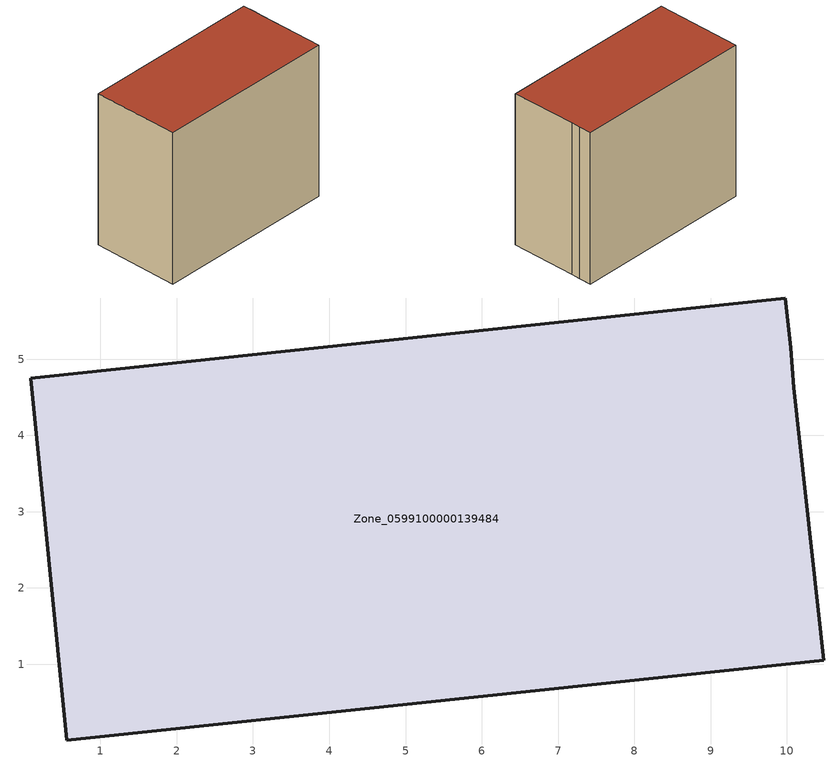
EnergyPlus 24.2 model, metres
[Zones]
Zone_0599100000139484
 floor ground (C_G): 9.98,5.8 10.05,5.15 10.09,4.63 10.48,1.05 0.56,0.01 0.09,4.75 z2.98
 wall outside (C_F): 0.56,0.01 10.48,1.05 10.09,4.63 10.05,5.15 9.98,5.8 0.09,4.75 0.56,0.01 z2.98:11.48
 roof outside (C_R): 10.05,5.15 9.98,5.8 0.09,4.75 0.56,0.01 10.48,1.05 10.09,4.63 z11.48
[BUILDING]
Pand.0599100000139484: North Axis=0; Terrain=City; Loads Convergence Tolerance Value=0.04; Temperature Convergence Tolerance Value=0.4; Solar Distribution=FullExterior; Maximum Number of Warmup Days=25; Minimum Number of Warmup Days=1
[Site:Location]
Rotterdam.The.Hague.AP_ZH_NLD Design_Conditions: Latitude=51.96; Longitude=4.45; Time Zone=1; Elevation=-4.5
[SITE:GROUNDTEMPERATURE:BUILDINGSURFACE]
18, 18, 18, 18, 18, 18, 18, 18, 18, 18, 18, 18
[MATERIAL] Thermal Absorptance=0.9; Solar Absorptance=0.7; Visible Absorptance=0.7
Name | Roughness | Thickness | Conductivity | Density | Specific Heat
G.TC.1946-1964 | MediumSmooth | 0.15 | 1 | 540 | 1210
F.TC.1946-1964 | Rough | 0.3 | 0.857143 | 1920 | 840
R.TC.1946-1964 | MediumRough | 0.2 | 0.235294 | 1500 | 1000
[CONSTRUCTION]
C_G: G.TC.1946-1964
C_F: F.TC.1946-1964
C_R: R.TC.1946-1964
[ZONE]
Zone_0599100000139484: Type=1; Multiplier=1; Ceiling Height=Autocalculate; Volume=Autocalculate; Floor Area=autocalculate; Part of Total Floor Area=Yes
[ZONEINFILTRATION:DESIGNFLOWRATE]
Infil_Zone_0599100000139484: Zone or ZoneList or Space or SpaceList=Zone_0599100000139484; Schedule=AlwaysOn; Design Flow Rate Calculation Method=Flow/Area; Flow Rate per Floor Area=0.003; Constant Term Coefficient=1; Temperature Term Coefficient=0; Velocity Term Coefficient=0; Velocity Squared Term Coefficient=0
[HVACTEMPLATE:ZONE:IDEALLOADSAIRSYSTEM]
Zone_0599100000139484: Maximum Heating Supply Air Temperature=50; Minimum Cooling Supply Air Temperature=13; Maximum Heating Supply Air Humidity Ratio=0.0156; Minimum Cooling Supply Air Humidity Ratio=0.0077; Heating Limit=NoLimit; Cooling Limit=NoLimit; Dehumidification Control Type=ConstantSensibleHeatRatio; Cooling Sensible Heat Ratio=0.7; Dehumidification Setpoint=60; Humidification Control Type=None; Humidification Setpoint=30; Outdoor Air Method=None; Outdoor Air Flow Rate per Person=0.00944; Outdoor Air Flow Rate per Zone Floor Area=0; Outdoor Air Flow Rate per Zone=0; Demand Controlled Ventilation Type=None; Outdoor Air Economizer Type=NoEconomizer; Heat Recovery Type=None; Sensible Heat Recovery Effectiveness=0.7; Latent Heat Recovery Effectiveness=0.65
[ZONECONTROL:THERMOSTAT]
ThermostatControl_Zone_0599100000139484: Zone or ZoneList=Zone_0599100000139484; Control Type Schedule=DualSetpointControlType; Control 1=Thermostat_Zone_0599100000139484; Temperature Difference Between Cutout And Setpoint=0
[THERMOSTATSETPOINT:DUALSETPOINT]
Thermostat_Zone_0599100000139484: Heating Setpoint Temperature Schedule=HeatingSetpoint_Zone_0599100000139484; Cooling Setpoint Temperature Schedule=CoolingSetpoint_Zone_0599100000139484
[SCHEDULE:COMPACT]
HeatingSetpoint_Zone_0599100000139484: Through: 12/31, For: AllDays, Until: 24:00, 21
CoolingSetpoint_Zone_0599100000139484: Through: 12/31, For: AllDays, Until: 24:00, 24
DualSetpointControlType: Through: 12/31, For: AllDays, Until: 24:00, 4
AlwaysOn: Through: 12/31, For: AllDays, Until: 24:00, 1
